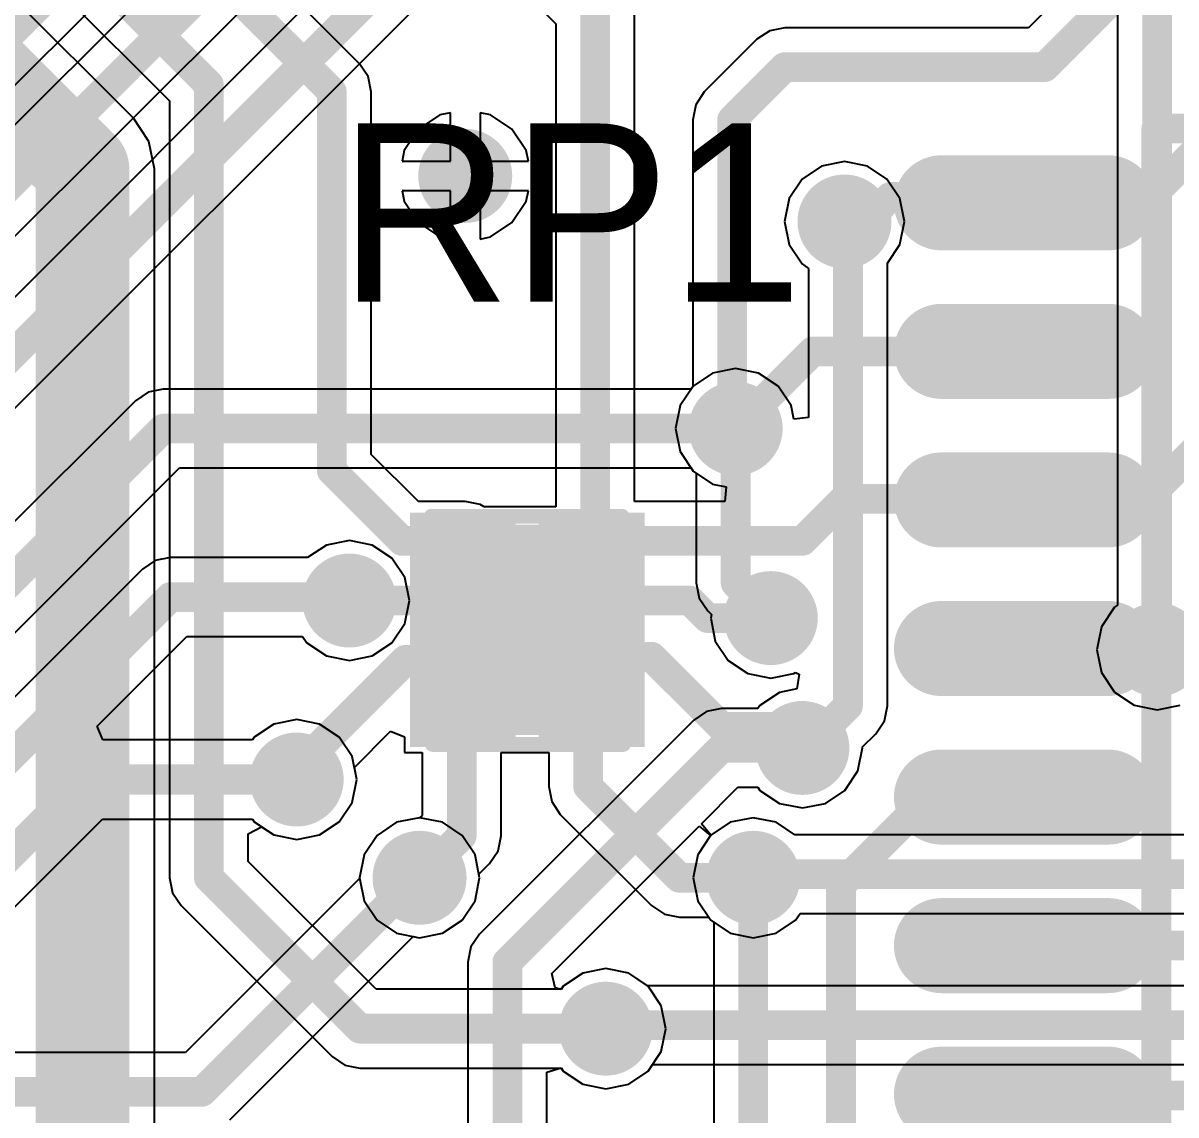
# Model space of a CAD drawing. Extents: x 60 to 151, y 116 to 276.
# Drawn here: x 75.97 to 85.82, y 162.19 to 171.52 of the extents above; entities that cross this region are included whole.
import ezdxf

# ---------------------------------------------------------------- set-up
doc = ezdxf.new("R2010")
doc.units = 0
doc.header["$MEASUREMENT"] = 0
doc.layers.get('0').update_dxf_attribs({"linetype": 'CONTINUOUS'})
for name, color, linetype in [('BOTTOMLAYER', 5, 'CONTINUOUS'), ('BOTTOMSOLDER', 6, 'CONTINUOUS'), ('MULTILAYER', 9, 'CONTINUOUS'), ('TOPLAYER', 1, 'CONTINUOUS'), ('TOPOVERLAY', 2, 'CONTINUOUS'), ('TOPPASTE', 8, 'CONTINUOUS'), ('TOPSOLDER', 216, 'CONTINUOUS'), ('VIAHOLELAYER', 16, 'CONTINUOUS')]:
    doc.layers.add(name, color=color, linetype=linetype)

# ---------------------------------------------------------------- blocks, each defined once
blk = doc.blocks.new('____16_8')
at = {"layer": 'TOPLAYER', "const_width": 0.6096}
for points in [[(0.7112, 0), (-0.7112, 0)], [(0.7112, -1.27), (-0.7112, -1.27)], [(0.7112, -2.54), (-0.7112, -2.54)], [(0.7112, -3.81), (-0.7112, -3.81)], [(0.7112, -5.08), (-0.7112, -5.08)], [(0.7112, -6.35), (-0.7112, -6.35)], [(0.7112, -7.62), (-0.7112, -7.62)]]:
    blk.add_lwpolyline(points, dxfattribs=at)
at = {"layer": 'TOPLAYER', "const_width": 0.3048}
for points in [[(-0.8636, 0, 1), (-0.5588, 0, 1)], [(0.5588, 0, 1), (0.8636, 0, 1)], [(-0.8636, -1.27, 1), (-0.5588, -1.27, 1)], [(0.5588, -1.27, 1), (0.8636, -1.27, 1)], [(-0.8636, -2.54, 1), (-0.5588, -2.54, 1)], [(0.5588, -2.54, 1), (0.8636, -2.54, 1)], [(-0.8636, -3.81, 1), (-0.5588, -3.81, 1)], [(0.5588, -3.81, 1), (0.8636, -3.81, 1)], [(-0.8636, -5.08, 1), (-0.5588, -5.08, 1)], [(0.5588, -5.08, 1), (0.8636, -5.08, 1)], [(-0.8636, -6.35, 1), (-0.5588, -6.35, 1)], [(0.5588, -6.35, 1), (0.8636, -6.35, 1)], [(-0.8636, -7.62, 1), (-0.5588, -7.62, 1)], [(0.5588, -7.62, 1), (0.8636, -7.62, 1)]]:
    blk.add_lwpolyline(points, format="xyb", close=True, dxfattribs=at)
at = {"layer": 'TOPOVERLAY', "const_width": 0.254}
for points in [[(1.124, 0.635), (2.394, 0.635)], [(1.124, -9.525), (1.124, 0.635)]]:
    blk.add_lwpolyline(points, dxfattribs=at)
at = {"layer": 'TOPOVERLAY', "const_width": 0.127}
blk.add_lwpolyline([(1.0605, 0.635, 1), (1.1875, 0.635, 1)], format="xyb", close=True, dxfattribs=at)
blk.add_lwpolyline([(1.0605, 0.635, 1), (1.1875, 0.635, 1)], format="xyb", close=True, dxfattribs=at)
at = {"layer": 'TOPPASTE', "const_width": 0.6096}
for points in [[(0.7112, 0), (-0.7112, 0)], [(0.7112, -1.27), (-0.7112, -1.27)], [(0.7112, -2.54), (-0.7112, -2.54)], [(0.7112, -3.81), (-0.7112, -3.81)], [(0.7112, -5.08), (-0.7112, -5.08)], [(0.7112, -6.35), (-0.7112, -6.35)], [(0.7112, -7.62), (-0.7112, -7.62)]]:
    blk.add_lwpolyline(points, dxfattribs=at)
at = {"layer": 'TOPPASTE', "const_width": 0.3048}
for points in [[(-0.8636, 0, 1), (-0.5588, 0, 1)], [(0.5588, 0, 1), (0.8636, 0, 1)], [(-0.8636, -1.27, 1), (-0.5588, -1.27, 1)], [(0.5588, -1.27, 1), (0.8636, -1.27, 1)], [(-0.8636, -2.54, 1), (-0.5588, -2.54, 1)], [(0.5588, -2.54, 1), (0.8636, -2.54, 1)], [(-0.8636, -3.81, 1), (-0.5588, -3.81, 1)], [(0.5588, -3.81, 1), (0.8636, -3.81, 1)], [(-0.8636, -5.08, 1), (-0.5588, -5.08, 1)], [(0.5588, -5.08, 1), (0.8636, -5.08, 1)], [(-0.8636, -6.35, 1), (-0.5588, -6.35, 1)], [(0.5588, -6.35, 1), (0.8636, -6.35, 1)], [(-0.8636, -7.62, 1), (-0.5588, -7.62, 1)], [(0.5588, -7.62, 1), (0.8636, -7.62, 1)]]:
    blk.add_lwpolyline(points, format="xyb", close=True, dxfattribs=at)
at = {"layer": 'TOPSOLDER', "const_width": 0.8128}
for points in [[(0.7112, 0), (-0.7112, 0)], [(0.7112, -1.27), (-0.7112, -1.27)], [(0.7112, -2.54), (-0.7112, -2.54)], [(0.7112, -3.81), (-0.7112, -3.81)], [(0.7112, -5.08), (-0.7112, -5.08)], [(0.7112, -6.35), (-0.7112, -6.35)], [(0.7112, -7.62), (-0.7112, -7.62)]]:
    blk.add_lwpolyline(points, dxfattribs=at)
at = {"layer": 'TOPSOLDER', "const_width": 0.4064}
for points in [[(-0.9144, 0, 1), (-0.508, 0, 1)], [(0.508, 0, 1), (0.9144, 0, 1)], [(-0.9144, -1.27, 1), (-0.508, -1.27, 1)], [(0.508, -1.27, 1), (0.9144, -1.27, 1)], [(-0.9144, -2.54, 1), (-0.508, -2.54, 1)], [(0.508, -2.54, 1), (0.9144, -2.54, 1)], [(-0.9144, -3.81, 1), (-0.508, -3.81, 1)], [(0.508, -3.81, 1), (0.9144, -3.81, 1)], [(-0.9144, -5.08, 1), (-0.508, -5.08, 1)], [(0.508, -5.08, 1), (0.9144, -5.08, 1)], [(-0.9144, -6.35, 1), (-0.508, -6.35, 1)], [(0.508, -6.35, 1), (0.9144, -6.35, 1)], [(-0.9144, -7.62, 1), (-0.508, -7.62, 1)], [(0.508, -7.62, 1), (0.9144, -7.62, 1)]]:
    blk.add_lwpolyline(points, format="xyb", close=True, dxfattribs=at)
blk = doc.blocks.new('RR0402_4R8__99')
at = {"layer": 'TOPLAYER'}
for points in [[(-0.35, -0.15), (0.35, -0.15), (-0.35, 0.15), (0.35, 0.15)], [(0.75, -0.15), (1.45, -0.15), (0.75, 0.15), (1.45, 0.15)], [(-0.35, -0.65), (0.35, -0.65), (-0.35, -0.35), (0.35, -0.35)], [(0.75, -0.65), (1.45, -0.65), (0.75, -0.35), (1.45, -0.35)], [(-0.35, -1.15), (0.35, -1.15), (-0.35, -0.85), (0.35, -0.85)], [(0.75, -1.15), (1.45, -1.15), (0.75, -0.85), (1.45, -0.85)], [(-0.35, -1.65), (0.35, -1.65), (-0.35, -1.35), (0.35, -1.35)], [(0.75, -1.65), (1.45, -1.65), (0.75, -1.35), (1.45, -1.35)]]:
    blk.add_solid(points, dxfattribs=at)
at = {"layer": 'TOPOVERLAY', "const_width": 0.127}
for points in [[(1.36, 0.23), (-0.27, 0.23)], [(1.37, -1.72), (-0.26, -1.72)]]:
    blk.add_lwpolyline(points, dxfattribs=at)
at = {"layer": 'TOPOVERLAY', "const_width": 0.0635}
for points in [[(-0.3017, 0.23, 1), (-0.2382, 0.23, 1)], [(1.3283, 0.23, 1), (1.3918, 0.23, 1)], [(-0.2917, -1.72, 1), (-0.2282, -1.72, 1)], [(1.3382, -1.72, 1), (1.4017, -1.72, 1)]]:
    blk.add_lwpolyline(points, format="xyb", close=True, dxfattribs=at)
at = {"layer": 'TOPOVERLAY'}
blk.add_solid([(0.41, -1.65), (0.6899, -1.65), (0.41, 0.15), (0.6899, 0.15)], dxfattribs=at)
at = {"layer": 'TOPPASTE'}
for points in [[(-0.35, -0.15), (0.35, -0.15), (-0.35, 0.15), (0.35, 0.15)], [(0.75, -0.15), (1.45, -0.15), (0.75, 0.15), (1.45, 0.15)], [(-0.35, -0.65), (0.35, -0.65), (-0.35, -0.35), (0.35, -0.35)], [(0.75, -0.65), (1.45, -0.65), (0.75, -0.35), (1.45, -0.35)], [(-0.35, -1.15), (0.35, -1.15), (-0.35, -0.85), (0.35, -0.85)], [(0.75, -1.15), (1.45, -1.15), (0.75, -0.85), (1.45, -0.85)], [(-0.35, -1.65), (0.35, -1.65), (-0.35, -1.35), (0.35, -1.35)], [(0.75, -1.65), (1.45, -1.65), (0.75, -1.35), (1.45, -1.35)]]:
    blk.add_solid(points, dxfattribs=at)
at = {"layer": 'TOPSOLDER'}
for points in [[(-0.4516, -0.2516), (0.4516, -0.2516), (-0.4516, 0.2516), (0.4516, 0.2516)], [(0.6484, -0.2516), (1.5516, -0.2516), (0.6484, 0.2516), (1.5516, 0.2516)], [(-0.4516, -0.7516), (0.4516, -0.7516), (-0.4516, -0.2484), (0.4516, -0.2484)], [(0.6484, -0.7516), (1.5516, -0.7516), (0.6484, -0.2484), (1.5516, -0.2484)], [(-0.4516, -1.2516), (0.4516, -1.2516), (-0.4516, -0.7484), (0.4516, -0.7484)], [(0.6484, -1.2516), (1.5516, -1.2516), (0.6484, -0.7484), (1.5516, -0.7484)], [(-0.4516, -1.7516), (0.4516, -1.7516), (-0.4516, -1.2484), (0.4516, -1.2484)], [(0.6484, -1.7516), (1.5516, -1.7516), (0.6484, -1.2484), (1.5516, -1.2484)]]:
    blk.add_solid(points, dxfattribs=at)

msp = doc.modelspace()

# ---------------------------------------------------------------- linework, layer by layer
at = {"layer": 'BOTTOMLAYER'}
for p, q in [((85.3253, 182.7365), (85.3253, 166.5462)), ((79.6301, 174.3802), (75.0128, 169.7629)), ((75.4889, 169.2868), (80.0862, 173.884)), ((80.5365, 173.8167), (73.9929, 167.2731)), ((75.1001, 170.1879), (78.4901, 173.5779)), ((74.2895, 166.6174), (81.1301, 173.4579)), ((82.7957, 170.3), (82.6292, 170.1888)), ((82.992, 170.3391), (82.7957, 170.3)), ((83.1883, 170.3), (82.992, 170.3391)), ((83.3548, 170.1888), (83.1883, 170.3)), ((82.6292, 170.1888), (82.518, 170.0223)), ((83.466, 170.0223), (83.3548, 170.1888)), ((82.518, 170.0223), (82.4789, 169.826)), ((83.5051, 169.826), (83.466, 170.0223)), ((82.4789, 169.826), (82.518, 169.6297)), ((83.466, 169.6297), (83.5051, 169.826)), ((82.518, 169.6297), (82.6292, 169.4632)), ((83.3587, 169.469), (83.466, 169.6297)), ((82.6292, 169.4632), (82.6853, 169.4257)), ((82.6853, 169.4257), (82.6853, 168.1495)), ((83.3587, 165.686), (83.3587, 169.469)), ((81.8657, 168.53), (81.6992, 168.4188)), ((82.062, 168.5691), (81.8657, 168.53)), ((82.2583, 168.53), (82.062, 168.5691)), ((82.4248, 168.4188), (82.2583, 168.53)), ((81.6992, 168.4188), (81.6818, 168.3927)), ((82.536, 168.2523), (82.4248, 168.4188)), ((77.0432, 168.367), (76.9339, 168.2941)), ((77.172, 168.3927), (77.0432, 168.367)), ((81.6818, 168.3927), (77.172, 168.3927)), ((76.9339, 168.2941), (73.9725, 165.3327)), ((82.5589, 168.137), (82.536, 168.2523)), ((82.6853, 168.1495), (82.5589, 168.137)), ((74.3501, 164.7579), (77.3115, 167.7193)), ((77.3115, 167.7193), (81.6818, 167.7193)), ((81.6818, 167.7193), (81.6992, 167.6932)), ((81.6992, 167.6932), (81.7253, 167.6758)), ((81.7253, 167.6758), (81.7253, 166.736)), ((78.5657, 167.06), (78.405, 166.9527)), ((78.762, 167.0991), (78.5657, 167.06)), ((78.9583, 167.06), (78.762, 167.0991)), ((79.1248, 166.9488), (78.9583, 167.06)), ((77.2332, 166.9527), (77.1044, 166.927)), ((78.405, 166.9527), (77.2332, 166.9527)), ((79.236, 166.7823), (79.1248, 166.9488)), ((76.9951, 166.8541), (74.6038, 164.4627)), ((77.1044, 166.927), (76.9951, 166.8541)), ((79.2751, 166.586), (79.236, 166.7823)), ((81.7253, 166.736), (81.751, 166.6072)), ((79.236, 166.3897), (79.2751, 166.586)), ((81.751, 166.6072), (81.8239, 166.4979)), ((81.8239, 166.4979), (81.8239, 166.4979)), ((81.8239, 166.4979), (81.8239, 166.4979)), ((81.8239, 166.4979), (81.8239, 166.4979)), ((81.8239, 166.4979), (81.8239, 166.4979)), ((81.8239, 166.4979), (81.8551, 166.4668)), ((81.8551, 166.4668), (81.8489, 166.436)), ((85.2992, 166.5288), (85.188, 166.3623)), ((85.3253, 166.5462), (85.2992, 166.5288)), ((79.1248, 166.2232), (79.236, 166.3897)), ((81.8489, 166.436), (81.888, 166.2397)), ((85.188, 166.3623), (85.1489, 166.166)), ((76.6064, 165.5131), (77.3727, 166.2793)), ((77.3727, 166.2793), (78.3617, 166.2793)), ((78.3617, 166.2793), (78.3992, 166.2232)), ((78.3992, 166.2232), (78.5657, 166.112)), ((78.9583, 166.112), (79.1248, 166.2232)), ((81.888, 166.2397), (81.9992, 166.0732)), ((85.1489, 166.166), (85.188, 165.9697)), ((78.5657, 166.112), (78.762, 166.0729)), ((78.762, 166.0729), (78.9583, 166.112)), ((81.9992, 166.0732), (82.1657, 165.962)), ((82.1657, 165.962), (82.362, 165.9229)), ((82.362, 165.9229), (82.5583, 165.962)), ((82.5583, 165.962), (82.5733, 165.972)), ((82.5733, 165.972), (82.6043, 165.9555)), ((85.188, 165.9697), (85.2992, 165.8032)), ((82.6043, 165.9555), (82.5857, 165.8298)), ((82.4357, 165.8), (82.2692, 165.6888)), ((82.5857, 165.8298), (82.4357, 165.8)), ((85.2992, 165.8032), (85.4657, 165.692)), ((81.942, 165.6627), (81.8132, 165.637)), ((82.2518, 165.6627), (81.942, 165.6627)), ((82.2692, 165.6888), (82.2518, 165.6627)), ((83.333, 165.5572), (83.3587, 165.686)), ((85.4657, 165.692), (85.662, 165.6529)), ((85.662, 165.6529), (85.8583, 165.692)), ((78.312, 165.5691), (78.1157, 165.53)), ((78.5083, 165.53), (78.312, 165.5691)), ((81.7039, 165.5641), (79.8739, 163.7341)), ((81.8132, 165.637), (81.7039, 165.5641)), ((76.655, 165.3957), (76.6064, 165.5131)), ((78.1157, 165.53), (77.9492, 165.4188)), ((78.6748, 165.4188), (78.5083, 165.53)), ((83.2601, 165.4479), (83.333, 165.5572)), ((77.9338, 165.3957), (76.655, 165.3957)), ((77.9492, 165.4188), (77.9338, 165.3957)), ((78.786, 165.2523), (78.6748, 165.4188)), ((83.1439, 165.3318), (83.2601, 165.4479)), ((83.106, 165.1297), (83.1451, 165.326)), ((83.1451, 165.326), (83.1439, 165.3318)), ((78.8251, 165.056), (78.786, 165.2523)), ((82.9948, 164.9632), (83.106, 165.1297)), ((78.786, 164.8597), (78.8251, 165.056)), ((81.77, 164.6778), (82.0815, 164.9893)), ((82.0815, 164.9893), (82.2518, 164.9893)), ((82.2518, 164.9893), (82.2692, 164.9632)), ((82.2692, 164.9632), (82.4357, 164.852)), ((82.8283, 164.852), (82.9948, 164.9632)), ((78.6748, 164.6932), (78.786, 164.8597)), ((82.4357, 164.852), (82.632, 164.8129)), ((82.632, 164.8129), (82.8283, 164.852)), ((75.5196, 163.5832), (76.6527, 164.7163)), ((76.6527, 164.7163), (77.9338, 164.7163)), ((77.9338, 164.7163), (77.9492, 164.6932)), ((77.9492, 164.6932), (78.1157, 164.582)), ((78.5083, 164.582), (78.6748, 164.6932)), ((79.1657, 164.69), (78.9992, 164.5788)), ((79.362, 164.7291), (79.1657, 164.69)), ((79.5583, 164.69), (79.362, 164.7291)), ((79.7248, 164.5788), (79.5583, 164.69)), ((81.8505, 164.5797), (81.77, 164.6778)), ((82.0157, 164.69), (81.8505, 164.5797)), ((82.212, 164.7291), (82.0157, 164.69)), ((82.4083, 164.69), (82.212, 164.7291)), ((82.569, 164.5827), (82.4083, 164.69)), ((78.1157, 164.582), (78.312, 164.5429)), ((78.312, 164.5429), (78.5083, 164.582)), ((78.9992, 164.5788), (78.888, 164.4123)), ((79.836, 164.4123), (79.7248, 164.5788)), ((80.4905, 163.3983), (81.7502, 164.658)), ((81.8483, 164.5775), (81.738, 164.4123)), ((81.7502, 164.658), (81.8483, 164.5775)), ((81.8505, 164.5797), (81.8505, 164.5797)), ((81.8505, 164.5797), (81.8505, 164.5797)), ((86.6785, 164.5827), (82.569, 164.5827)), ((78.888, 164.4123), (78.8489, 164.216)), ((79.8751, 164.216), (79.836, 164.4123)), ((81.738, 164.4123), (81.6989, 164.216)), ((78.8501, 164.2102), (77.3625, 162.7227)), ((78.8489, 164.216), (78.8501, 164.2102)), ((79.836, 164.0197), (79.8751, 164.216)), ((81.6989, 164.216), (81.738, 164.0197)), ((79.7248, 163.8532), (79.836, 164.0197)), ((81.738, 164.0197), (81.8492, 163.8532)), ((82.5748, 163.8532), (82.6123, 163.9093)), ((82.6123, 163.9093), (87.972, 163.9093)), ((79.5583, 163.742), (79.7248, 163.8532)), ((81.8492, 163.8532), (82.0157, 163.742)), ((82.4083, 163.742), (82.5748, 163.8532)), ((77.7401, 162.1479), (79.3062, 163.714)), ((79.3062, 163.714), (79.362, 163.7029)), ((79.362, 163.7029), (79.5583, 163.742)), ((79.8739, 163.7341), (79.801, 163.6248)), ((82.0157, 163.742), (82.212, 163.7029)), ((82.212, 163.7029), (82.4083, 163.742)), ((79.801, 163.6248), (79.7753, 163.496)), ((79.7753, 163.496), (79.7753, 162.0155)), ((80.5213, 163.2752), (80.4905, 163.3983)), ((80.7557, 163.4), (80.5892, 163.2888)), ((80.952, 163.4391), (80.7557, 163.4)), ((81.1483, 163.4), (80.952, 163.4391)), ((81.309, 163.2927), (81.1483, 163.4)), ((80.5702, 163.2603), (80.5213, 163.2752)), ((80.5892, 163.2888), (80.5702, 163.2603)), ((88.0425, 163.2927), (81.309, 163.2927)), ((77.3625, 162.7227), (73.632, 162.7227)), ((81.3148, 162.5632), (81.3523, 162.6193)), ((81.3523, 162.6193), (88.182, 162.6193)), ((80.4487, 162.5548), (80.5702, 162.5917)), ((80.4487, 161.876), (80.4487, 162.5548)), ((80.5702, 162.5917), (80.5892, 162.5632)), ((80.5892, 162.5632), (80.7557, 162.452)), ((81.1483, 162.452), (81.3148, 162.5632)), ((80.7557, 162.452), (80.952, 162.4129)), ((80.952, 162.4129), (81.1483, 162.452))]:
    msp.add_line(p, q, dxfattribs=at)
for points, const_width in [([(85.662, 166.166), (85.662, 182.876)], 0.254), ([(74.982, 169.256), (80.142, 174.416)], 0.254), ([(74.862, 170.426), (78.252, 173.816)], 0.254), ([(73.992, 166.796), (80.892, 173.696)], 0.254), ([(82.992, 169.826), (83.022, 169.796)], 0.254), ([(83.022, 165.686), (83.022, 169.796)], 0.254), ([(74.112, 164.996), (77.172, 168.056)], 0.254), ([(77.172, 168.056), (82.062, 168.056)], 0.254), ([(82.062, 166.736), (82.062, 168.056)], 0.254), ([(82.062, 166.736), (82.362, 166.436)], 0.254), ([(74.7432, 164.126), (77.2332, 166.616)], 0.254), ([(77.2332, 166.616), (78.762, 166.616)], 0.254), ([(82.662, 165.326), (83.022, 165.686)], 0.254), ([(80.112, 163.496), (81.942, 165.326)], 0.254), ([(81.942, 165.326), (82.662, 165.326)], 0.254), ([(75.012, 163.556), (76.512, 165.056)], 0.26), ([(76.512, 165.056), (78.312, 165.056)], 0.26), ([(77.502, 162.386), (79.332, 164.216)], 0.254), ([(79.332, 164.216), (79.362, 164.216)], 0.254), ([(82.212, 164.216), (82.242, 164.246)], 0.254), ([(82.242, 164.246), (87.972, 164.246)], 0.254), ([(80.112, 161.876), (80.112, 163.496)], 0.254), ([(80.952, 162.956), (88.182, 162.956)], 0.254), ([(80.952, 162.926), (80.9521, 162.926)], 0.254), ([(73.632, 162.386), (77.502, 162.386)], 0.254)]:
    msp.add_lwpolyline(points, dxfattribs=dict(at, const_width=const_width))
for points, const_width in [([(79.602, 170.216, 1), (79.902, 170.216, 1)], 0.3), ([(82.842, 169.826, 1), (83.142, 169.826, 1)], 0.3), ([(82.9285, 169.826, 1), (83.0555, 169.826, 1)], 0.127), ([(82.9585, 169.796, 1), (83.0855, 169.796, 1)], 0.127), ([(82.9585, 169.796, 1), (83.0855, 169.796, 1)], 0.127), ([(81.912, 168.056, 1), (82.212, 168.056, 1)], 0.3), ([(77.1085, 168.056, 1), (77.2355, 168.056, 1)], 0.127), ([(77.1085, 168.056, 1), (77.2355, 168.056, 1)], 0.127), ([(81.9985, 168.056, 1), (82.1255, 168.056, 1)], 0.127), ([(81.9985, 168.056, 1), (82.1255, 168.056, 1)], 0.127), ([(78.612, 166.586, 1), (78.912, 166.586, 1)], 0.3), ([(81.9985, 166.736, 1), (82.1255, 166.736, 1)], 0.127), ([(81.9985, 166.736, 1), (82.1255, 166.736, 1)], 0.127), ([(77.1697, 166.616, 1), (77.2967, 166.616, 1)], 0.127), ([(77.1697, 166.616, 1), (77.2967, 166.616, 1)], 0.127), ([(78.6985, 166.616, 1), (78.8255, 166.616, 1)], 0.127), ([(82.212, 166.436, 1), (82.512, 166.436, 1)], 0.3), ([(82.2985, 166.436, 1), (82.4255, 166.436, 1)], 0.127), ([(85.512, 166.166, 1), (85.812, 166.166, 1)], 0.3), ([(85.5985, 166.166, 1), (85.7255, 166.166, 1)], 0.127), ([(82.9585, 165.686, 1), (83.0855, 165.686, 1)], 0.127), ([(82.9585, 165.686, 1), (83.0855, 165.686, 1)], 0.127), ([(82.482, 165.326, 1), (82.782, 165.326, 1)], 0.3), ([(81.8785, 165.326, 1), (82.0055, 165.326, 1)], 0.127), ([(81.8785, 165.326, 1), (82.0055, 165.326, 1)], 0.127), ([(82.5985, 165.326, 1), (82.7255, 165.326, 1)], 0.127), ([(82.5985, 165.326, 1), (82.7255, 165.326, 1)], 0.127), ([(78.162, 165.056, 1), (78.462, 165.056, 1)], 0.3), ([(76.447, 165.056, 1), (76.577, 165.056, 1)], 0.13), ([(76.447, 165.056, 1), (76.577, 165.056, 1)], 0.13), ([(78.247, 165.056, 1), (78.377, 165.056, 1)], 0.13), ([(79.212, 164.216, 1), (79.512, 164.216, 1)], 0.3), ([(82.062, 164.216, 1), (82.362, 164.216, 1)], 0.3), ([(79.2685, 164.216, 1), (79.3955, 164.216, 1)], 0.127), ([(79.2685, 164.216, 1), (79.3955, 164.216, 1)], 0.127), ([(79.2985, 164.216, 1), (79.4255, 164.216, 1)], 0.127), ([(82.1485, 164.216, 1), (82.2755, 164.216, 1)], 0.127), ([(82.1785, 164.246, 1), (82.3055, 164.246, 1)], 0.127), ([(82.1785, 164.246, 1), (82.3055, 164.246, 1)], 0.127), ([(80.0485, 163.496, 1), (80.1755, 163.496, 1)], 0.127), ([(80.0485, 163.496, 1), (80.1755, 163.496, 1)], 0.127), ([(80.802, 162.926, 1), (81.102, 162.926, 1)], 0.3), ([(80.8885, 162.956, 1), (81.0155, 162.956, 1)], 0.127), ([(80.8885, 162.926, 1), (81.0155, 162.926, 1)], 0.127), ([(80.8886, 162.926, 1), (81.0156, 162.926, 1)], 0.127), ([(77.4385, 162.386, 1), (77.5655, 162.386, 1)], 0.127), ([(77.4385, 162.386, 1), (77.5655, 162.386, 1)], 0.127)]:
    msp.add_lwpolyline(points, format="xyb", close=True, dxfattribs=dict(at, const_width=const_width))
at = {"layer": 'BOTTOMSOLDER', "const_width": 0.4016}
for points in [[(79.5512, 170.216, 1), (79.9528, 170.216, 1)], [(82.7912, 169.826, 1), (83.1928, 169.826, 1)], [(81.8612, 168.056, 1), (82.2628, 168.056, 1)], [(78.5612, 166.586, 1), (78.9628, 166.586, 1)], [(82.1612, 166.436, 1), (82.5628, 166.436, 1)], [(85.4612, 166.166, 1), (85.8628, 166.166, 1)], [(82.4312, 165.326, 1), (82.8328, 165.326, 1)], [(78.1112, 165.056, 1), (78.5128, 165.056, 1)], [(79.1612, 164.216, 1), (79.5628, 164.216, 1)], [(82.0112, 164.216, 1), (82.4128, 164.216, 1)], [(80.7512, 162.926, 1), (81.1528, 162.926, 1)]]:
    msp.add_lwpolyline(points, format="xyb", close=True, dxfattribs=at)
at = {"layer": 'MULTILAYER', "const_width": 0.3}
for points in [[(79.602, 170.216, 1), (79.902, 170.216, 1)], [(82.842, 169.826, 1), (83.142, 169.826, 1)], [(81.912, 168.056, 1), (82.212, 168.056, 1)], [(78.612, 166.586, 1), (78.912, 166.586, 1)], [(82.212, 166.436, 1), (82.512, 166.436, 1)], [(85.512, 166.166, 1), (85.812, 166.166, 1)], [(82.482, 165.326, 1), (82.782, 165.326, 1)], [(78.162, 165.056, 1), (78.462, 165.056, 1)], [(79.212, 164.216, 1), (79.512, 164.216, 1)], [(82.062, 164.216, 1), (82.362, 164.216, 1)], [(80.802, 162.926, 1), (81.102, 162.926, 1)]]:
    msp.add_lwpolyline(points, format="xyb", close=True, dxfattribs=at)
at = {"layer": 'TOPLAYER'}
for p, q in [((76.2739, 175.7679), (80.5253, 171.5165)), ((78.8501, 171.1741), (77.0287, 172.9955)), ((75.5239, 172.5579), (77.2253, 170.8565)), ((85.3481, 172.2683), (84.5625, 171.4827)), ((76.9169, 170.7109), (75.387, 172.2408)), ((81.1987, 167.4327), (81.1987, 171.656)), ((80.5253, 171.5165), (80.5253, 167.386)), ((82.482, 171.4827), (82.3532, 171.457)), ((84.5625, 171.4827), (82.482, 171.4827)), ((82.2439, 171.3841), (81.7939, 170.9341)), ((82.3532, 171.457), (82.2439, 171.3841)), ((78.923, 171.0648), (78.8501, 171.1741)), ((78.9487, 170.936), (78.923, 171.0648)), ((78.9487, 167.8355), (78.9487, 170.936)), ((81.7939, 170.9341), (81.721, 170.8248)), ((77.2253, 170.8565), (77.2253, 164.216)), ((81.721, 170.8248), (81.6953, 170.696)), ((77.0502, 170.5114), (76.9169, 170.7109)), ((79.5358, 170.7379), (79.3526, 170.6154)), ((79.625, 170.7556), (79.5358, 170.7379)), ((79.625, 170.343), (79.625, 170.7556)), ((79.9682, 170.7379), (79.879, 170.7556)), ((79.879, 170.7556), (79.879, 170.343)), ((80.1514, 170.6154), (79.9682, 170.7379)), ((81.6953, 170.696), (81.6953, 168.413)), ((79.3526, 170.6154), (79.2301, 170.4322)), ((80.2739, 170.4322), (80.1514, 170.6154)), ((77.097, 170.276), (77.0502, 170.5114)), ((79.2301, 170.4322), (79.2124, 170.343)), ((80.2916, 170.343), (80.2739, 170.4322)), ((79.2124, 170.343), (79.625, 170.343)), ((79.879, 170.343), (80.2916, 170.343)), ((77.097, 162.0892), (77.097, 170.276)), ((79.625, 170.089), (79.2124, 170.089)), ((79.2124, 170.089), (79.2301, 169.9998)), ((79.2301, 169.9998), (79.3526, 169.8166)), ((79.625, 169.6764), (79.625, 170.089)), ((80.2916, 170.089), (79.879, 170.089)), ((79.879, 170.089), (79.879, 169.6764)), ((80.1514, 169.8166), (80.2739, 169.9998)), ((80.2739, 169.9998), (80.2916, 170.089)), ((79.3526, 169.8166), (79.5358, 169.6941)), ((79.9682, 169.6941), (80.1514, 169.8166)), ((79.5358, 169.6941), (79.625, 169.6764)), ((79.879, 169.6764), (79.9682, 169.6941)), ((81.6953, 168.413), (81.588, 168.2523)), ((81.588, 168.2523), (81.5489, 168.056)), ((81.5489, 168.056), (81.588, 167.8597)), ((79.3515, 167.4327), (78.9487, 167.8355)), ((81.588, 167.8597), (81.6992, 167.6932)), ((81.6992, 167.6932), (81.8657, 167.582)), ((81.8657, 167.582), (81.981, 167.5591)), ((81.981, 167.5591), (81.9685, 167.4327)), ((79.752, 167.4327), (79.3515, 167.4327)), ((79.8808, 167.407), (79.752, 167.4327)), ((79.9123, 167.386), (79.8808, 167.407)), ((80.232, 167.386), (79.9123, 167.386)), ((80.332, 167.386), (80.232, 167.386)), ((80.232, 167.386), (80.232, 167.386)), ((80.5253, 167.386), (80.332, 167.386)), ((80.332, 167.386), (80.332, 167.386)), ((80.332, 167.386), (80.332, 167.386)), ((80.332, 167.386), (80.332, 167.386)), ((81.9685, 167.4327), (81.1987, 167.4327)), ((78.8047, 165.1583), (79.1147, 165.4682)), ((79.1147, 165.4682), (79.232, 165.4196)), ((79.232, 165.4196), (79.232, 165.286)), ((79.232, 165.286), (79.3853, 165.286)), ((79.3853, 165.286), (79.3853, 164.7482)), ((80.0587, 164.576), (80.0587, 165.286)), ((80.0587, 165.286), (80.232, 165.286)), ((80.232, 165.286), (80.232, 165.286)), ((80.232, 165.286), (80.232, 165.286)), ((80.232, 165.286), (80.232, 165.286)), ((80.232, 165.286), (80.332, 165.286)), ((80.332, 165.286), (80.332, 165.286)), ((80.332, 165.286), (80.4653, 165.286)), ((80.4653, 165.286), (80.4653, 164.996)), ((78.8251, 165.056), (78.8047, 165.1583)), ((78.786, 164.8597), (78.8251, 165.056)), ((80.4653, 164.996), (80.491, 164.8672)), ((78.6748, 164.6932), (78.786, 164.8597)), ((80.491, 164.8672), (80.5639, 164.7579)), ((78.5083, 164.582), (78.6748, 164.6932)), ((79.1657, 164.69), (78.9992, 164.5788)), ((79.362, 164.7291), (79.1657, 164.69)), ((79.3853, 164.7482), (79.362, 164.7291)), ((80.5639, 164.7579), (81.3439, 163.9779)), ((77.8987, 164.5923), (78.0107, 164.6521)), ((77.8987, 164.3555), (77.8987, 164.5923)), ((78.0107, 164.6521), (78.1157, 164.582)), ((78.1157, 164.582), (78.312, 164.5429)), ((78.312, 164.5429), (78.5083, 164.582)), ((78.9992, 164.5788), (78.888, 164.4123)), ((80.033, 164.4472), (80.0587, 164.576)), ((78.888, 164.4123), (78.8489, 164.216)), ((79.9601, 164.3379), (80.033, 164.4472)), ((78.9915, 163.2627), (77.8987, 164.3555)), ((79.8689, 164.2468), (79.9601, 164.3379)), ((77.2253, 164.216), (77.251, 164.0872)), ((78.8489, 164.216), (78.888, 164.0197)), ((79.836, 164.0197), (79.8751, 164.216)), ((79.8751, 164.216), (79.8689, 164.2468)), ((77.251, 164.0872), (77.3239, 163.9779)), ((78.888, 164.0197), (78.9992, 163.8532)), ((79.7248, 163.8532), (79.836, 164.0197)), ((77.3239, 163.9779), (78.6139, 162.6879)), ((81.3439, 163.9779), (81.4532, 163.905)), ((81.4532, 163.905), (81.582, 163.8793)), ((78.9992, 163.8532), (79.1657, 163.742)), ((79.5583, 163.742), (79.7248, 163.8532)), ((81.582, 163.8793), (81.8318, 163.8793)), ((81.8318, 163.8793), (81.8492, 163.8532)), ((81.8492, 163.8532), (81.8753, 163.8358)), ((81.8753, 163.8358), (81.8753, 158.3855)), ((79.1657, 163.742), (79.362, 163.7029)), ((79.362, 163.7029), (79.5583, 163.742)), ((80.7557, 163.4), (80.5892, 163.2888)), ((80.952, 163.4391), (80.7557, 163.4)), ((81.1483, 163.4), (80.952, 163.4391)), ((81.3148, 163.2888), (81.1483, 163.4)), ((80.5718, 163.2627), (78.9915, 163.2627)), ((80.5892, 163.2888), (80.5718, 163.2627)), ((81.426, 163.1223), (81.3148, 163.2888)), ((81.4651, 162.926), (81.426, 163.1223)), ((81.426, 162.7297), (81.4651, 162.926)), ((81.3148, 162.5632), (81.426, 162.7297)), ((78.6139, 162.6879), (78.6139, 162.6879)), ((78.6139, 162.6879), (78.6139, 162.6879)), ((78.6139, 162.6879), (78.6139, 162.6879)), ((78.6139, 162.6879), (78.6139, 162.6879)), ((78.6139, 162.6879), (78.6139, 162.6879)), ((78.6139, 162.6879), (78.6139, 162.6879)), ((78.6139, 162.6879), (78.6139, 162.6879)), ((78.6139, 162.6879), (78.7232, 162.615)), ((78.7232, 162.615), (78.852, 162.5893)), ((78.852, 162.5893), (80.5718, 162.5893)), ((80.5718, 162.5893), (80.5892, 162.5632)), ((80.5892, 162.5632), (80.7557, 162.452)), ((81.1483, 162.452), (81.3148, 162.5632)), ((80.7557, 162.452), (80.952, 162.4129)), ((80.952, 162.4129), (81.1483, 162.452))]:
    msp.add_line(p, q, dxfattribs=at)
for points, const_width in [([(76.692, 172.856), (78.612, 170.936)], 0.254), ([(75.762, 172.796), (77.562, 170.996)], 0.254), ([(74.772, 171.986), (76.482, 170.276)], 0.8), ([(84.702, 171.146), (85.6848, 172.1288)], 0.254), ([(80.862, 167.096), (80.862, 171.656)], 0.254), ([(82.032, 170.696), (82.482, 171.146)], 0.254), ([(82.482, 171.146), (84.702, 171.146)], 0.254), ([(77.562, 164.216), (77.562, 170.996)], 0.254), ([(78.612, 167.696), (78.612, 170.936)], 0.254), ([(82.032, 168.086), (82.032, 170.696)], 0.254), ([(85.542, 169.976), (86.142, 170.576)], 0.254), ([(76.482, 161.456), (76.482, 170.276)], 0.8), ([(83.172, 169.826), (83.382, 170.036)], 0.254), ([(83.382, 170.036), (84.552, 170.036)], 0.254), ([(84.492, 169.976), (85.542, 169.976)], 0.254), ([(82.992, 169.826), (83.172, 169.826)], 0.254), ([(82.062, 168.056), (82.722, 168.716)], 0.254), ([(82.722, 168.716), (84.552, 168.716)], 0.254), ([(85.602, 167.486), (86.832, 168.716)], 0.254), ([(78.612, 167.696), (79.212, 167.096)], 0.254), ([(82.632, 167.096), (82.992, 167.456)], 0.254), ([(82.992, 167.456), (84.492, 167.456)], 0.254), ([(84.522, 167.486), (85.602, 167.486)], 0.254), ([(79.212, 167.096), (79.752, 167.096)], 0.254), ([(80.832, 167.096), (82.632, 167.096)], 0.254), ([(78.762, 166.586), (79.722, 166.586)], 0.254), ([(80.832, 166.586), (81.672, 166.586)], 0.254), ([(81.672, 166.586), (81.822, 166.436)], 0.254), ([(81.822, 166.436), (82.362, 166.436)], 0.254), ([(84.522, 166.196), (85.632, 166.196)], 0.254), ([(85.632, 166.196), (85.662, 166.166)], 0.254), ([(78.312, 165.146), (79.242, 166.076)], 0.26), ([(79.242, 166.076), (79.752, 166.076)], 0.26), ([(80.832, 166.106), (81.342, 166.106)], 0.254), ([(81.342, 166.106), (81.942, 165.506)], 0.254), ([(79.722, 164.576), (79.722, 165.596)], 0.254), ([(80.802, 164.996), (80.802, 165.596)], 0.254), ([(81.942, 165.506), (82.452, 165.506)], 0.254), ([(82.452, 165.506), (82.632, 165.326)], 0.254), ([(78.312, 165.056), (78.312, 165.146)], 0.26), ([(80.802, 164.996), (81.582, 164.216)], 0.254), ([(82.962, 164.156), (83.742, 164.936)], 0.254), ([(83.742, 164.936), (84.552, 164.936)], 0.254), ([(79.362, 164.216), (79.722, 164.576)], 0.254), ([(77.562, 164.216), (78.852, 162.926)], 0.254), ([(81.582, 164.216), (82.212, 164.216)], 0.254), ([(82.212, 158.246), (82.212, 164.216)], 0.254), ([(82.962, 159.656), (82.962, 164.156)], 0.254), ([(84.532, 163.636), (86.302, 163.636)], 0.254), ([(78.852, 162.926), (80.952, 162.926)], 0.254), ([(84.532, 162.366), (84.582, 162.366)], 0.254), ([(84.582, 162.356), (86.622, 162.356)], 0.254)]:
    msp.add_lwpolyline(points, dxfattribs=dict(at, const_width=const_width))
for points, const_width in [([(82.4185, 171.146, 1), (82.5455, 171.146, 1)], 0.127), ([(82.4185, 171.146, 1), (82.5455, 171.146, 1)], 0.127), ([(84.6385, 171.146, 1), (84.7655, 171.146, 1)], 0.127), ([(84.6385, 171.146, 1), (84.7655, 171.146, 1)], 0.127), ([(77.4985, 170.996, 1), (77.6255, 170.996, 1)], 0.127), ([(77.4985, 170.996, 1), (77.6255, 170.996, 1)], 0.127), ([(78.5485, 170.936, 1), (78.6755, 170.936, 1)], 0.127), ([(78.5485, 170.936, 1), (78.6755, 170.936, 1)], 0.127), ([(81.9685, 170.696, 1), (82.0955, 170.696, 1)], 0.127), ([(81.9685, 170.696, 1), (82.0955, 170.696, 1)], 0.127), ([(76.282, 170.276, 1), (76.682, 170.276, 1)], 0.4), ([(76.282, 170.276, 1), (76.682, 170.276, 1)], 0.4), ([(79.602, 170.216, 1), (79.902, 170.216, 1)], 0.3), ([(82.842, 169.826, 1), (83.142, 169.826, 1)], 0.3), ([(83.3185, 170.036, 1), (83.4455, 170.036, 1)], 0.127), ([(83.3185, 170.036, 1), (83.4455, 170.036, 1)], 0.127), ([(84.4285, 169.976, 1), (84.5555, 169.976, 1)], 0.127), ([(84.4885, 170.036, 1), (84.6155, 170.036, 1)], 0.127), ([(85.4785, 169.976, 1), (85.6055, 169.976, 1)], 0.127), ([(85.4785, 169.976, 1), (85.6055, 169.976, 1)], 0.127), ([(82.9285, 169.826, 1), (83.0555, 169.826, 1)], 0.127), ([(83.1085, 169.826, 1), (83.2355, 169.826, 1)], 0.127), ([(83.1085, 169.826, 1), (83.2355, 169.826, 1)], 0.127), ([(82.6585, 168.716, 1), (82.7855, 168.716, 1)], 0.127), ([(82.6585, 168.716, 1), (82.7855, 168.716, 1)], 0.127), ([(84.4885, 168.716, 1), (84.6155, 168.716, 1)], 0.127), ([(81.912, 168.056, 1), (82.212, 168.056, 1)], 0.3), ([(81.9685, 168.086, 1), (82.0955, 168.086, 1)], 0.127), ([(81.9985, 168.056, 1), (82.1255, 168.056, 1)], 0.127), ([(78.5485, 167.696, 1), (78.6755, 167.696, 1)], 0.127), ([(78.5485, 167.696, 1), (78.6755, 167.696, 1)], 0.127), ([(82.9285, 167.456, 1), (83.0555, 167.456, 1)], 0.127), ([(82.9285, 167.456, 1), (83.0555, 167.456, 1)], 0.127), ([(84.4285, 167.456, 1), (84.5555, 167.456, 1)], 0.127), ([(84.4585, 167.486, 1), (84.5855, 167.486, 1)], 0.127), ([(85.5385, 167.486, 1), (85.6655, 167.486, 1)], 0.127), ([(85.5385, 167.486, 1), (85.6655, 167.486, 1)], 0.127), ([(79.1485, 167.096, 1), (79.2755, 167.096, 1)], 0.127), ([(79.1485, 167.096, 1), (79.2755, 167.096, 1)], 0.127), ([(79.6885, 167.096, 1), (79.8155, 167.096, 1)], 0.127), ([(80.7685, 167.096, 1), (80.8955, 167.096, 1)], 0.127), ([(80.7985, 167.096, 1), (80.9255, 167.096, 1)], 0.127), ([(82.5685, 167.096, 1), (82.6955, 167.096, 1)], 0.127), ([(82.5685, 167.096, 1), (82.6955, 167.096, 1)], 0.127), ([(78.612, 166.586, 1), (78.912, 166.586, 1)], 0.3), ([(78.6985, 166.586, 1), (78.8255, 166.586, 1)], 0.127), ([(79.6585, 166.586, 1), (79.7855, 166.586, 1)], 0.127), ([(80.7685, 166.586, 1), (80.8955, 166.586, 1)], 0.127), ([(81.6085, 166.586, 1), (81.7355, 166.586, 1)], 0.127), ([(81.6085, 166.586, 1), (81.7355, 166.586, 1)], 0.127), ([(82.212, 166.436, 1), (82.512, 166.436, 1)], 0.3), ([(81.7585, 166.436, 1), (81.8855, 166.436, 1)], 0.127), ([(81.7585, 166.436, 1), (81.8855, 166.436, 1)], 0.127), ([(82.2985, 166.436, 1), (82.4255, 166.436, 1)], 0.127), ([(85.512, 166.166, 1), (85.812, 166.166, 1)], 0.3), ([(84.4585, 166.196, 1), (84.5855, 166.196, 1)], 0.127), ([(85.5685, 166.196, 1), (85.6955, 166.196, 1)], 0.127), ([(85.5685, 166.196, 1), (85.6955, 166.196, 1)], 0.127), ([(85.5985, 166.166, 1), (85.7255, 166.166, 1)], 0.127), ([(79.177, 166.076, 1), (79.307, 166.076, 1)], 0.13), ([(79.177, 166.076, 1), (79.307, 166.076, 1)], 0.13), ([(79.687, 166.076, 1), (79.817, 166.076, 1)], 0.13), ([(80.7685, 166.106, 1), (80.8955, 166.106, 1)], 0.127), ([(81.2785, 166.106, 1), (81.4055, 166.106, 1)], 0.127), ([(81.2785, 166.106, 1), (81.4055, 166.106, 1)], 0.127), ([(79.6585, 165.596, 1), (79.7855, 165.596, 1)], 0.127), ([(80.7385, 165.596, 1), (80.8655, 165.596, 1)], 0.127), ([(81.8785, 165.506, 1), (82.0055, 165.506, 1)], 0.127), ([(81.8785, 165.506, 1), (82.0055, 165.506, 1)], 0.127), ([(82.3885, 165.506, 1), (82.5155, 165.506, 1)], 0.127), ([(82.3885, 165.506, 1), (82.5155, 165.506, 1)], 0.127), ([(82.482, 165.326, 1), (82.782, 165.326, 1)], 0.3), ([(82.5685, 165.326, 1), (82.6955, 165.326, 1)], 0.127), ([(78.162, 165.056, 1), (78.462, 165.056, 1)], 0.3), ([(78.247, 165.146, 1), (78.377, 165.146, 1)], 0.13), ([(78.247, 165.146, 1), (78.377, 165.146, 1)], 0.13), ([(78.247, 165.056, 1), (78.377, 165.056, 1)], 0.13), ([(80.7385, 164.996, 1), (80.8655, 164.996, 1)], 0.127), ([(80.7385, 164.996, 1), (80.8655, 164.996, 1)], 0.127), ([(83.6785, 164.936, 1), (83.8055, 164.936, 1)], 0.127), ([(83.6785, 164.936, 1), (83.8055, 164.936, 1)], 0.127), ([(84.4885, 164.936, 1), (84.6155, 164.936, 1)], 0.127), ([(79.6585, 164.576, 1), (79.7855, 164.576, 1)], 0.127), ([(79.6585, 164.576, 1), (79.7855, 164.576, 1)], 0.127), ([(79.212, 164.216, 1), (79.512, 164.216, 1)], 0.3), ([(82.062, 164.216, 1), (82.362, 164.216, 1)], 0.3), ([(77.4985, 164.216, 1), (77.6255, 164.216, 1)], 0.127), ([(77.4985, 164.216, 1), (77.6255, 164.216, 1)], 0.127), ([(79.2985, 164.216, 1), (79.4255, 164.216, 1)], 0.127), ([(81.5185, 164.216, 1), (81.6455, 164.216, 1)], 0.127), ([(81.5185, 164.216, 1), (81.6455, 164.216, 1)], 0.127), ([(82.1485, 164.216, 1), (82.2755, 164.216, 1)], 0.127), ([(82.1485, 164.216, 1), (82.2755, 164.216, 1)], 0.127), ([(82.8985, 164.156, 1), (83.0255, 164.156, 1)], 0.127), ([(82.8985, 164.156, 1), (83.0255, 164.156, 1)], 0.127), ([(84.4685, 163.636, 1), (84.5955, 163.636, 1)], 0.127), ([(80.802, 162.926, 1), (81.102, 162.926, 1)], 0.3), ([(78.7885, 162.926, 1), (78.9155, 162.926, 1)], 0.127), ([(78.7885, 162.926, 1), (78.9155, 162.926, 1)], 0.127), ([(80.8885, 162.926, 1), (81.0155, 162.926, 1)], 0.127), ([(84.4685, 162.366, 1), (84.5955, 162.366, 1)], 0.127), ([(84.5185, 162.366, 1), (84.6455, 162.366, 1)], 0.127), ([(84.5185, 162.356, 1), (84.6455, 162.356, 1)], 0.127)]:
    msp.add_lwpolyline(points, format="xyb", close=True, dxfattribs=dict(at, const_width=const_width))
at = {"layer": 'TOPSOLDER', "const_width": 0.4016}
for points in [[(79.5512, 170.216, 1), (79.9528, 170.216, 1)], [(82.7912, 169.826, 1), (83.1928, 169.826, 1)], [(81.8612, 168.056, 1), (82.2628, 168.056, 1)], [(78.5612, 166.586, 1), (78.9628, 166.586, 1)], [(82.1612, 166.436, 1), (82.5628, 166.436, 1)], [(85.4612, 166.166, 1), (85.8628, 166.166, 1)], [(82.4312, 165.326, 1), (82.8328, 165.326, 1)], [(78.1112, 165.056, 1), (78.5128, 165.056, 1)], [(79.1612, 164.216, 1), (79.5628, 164.216, 1)], [(82.0112, 164.216, 1), (82.4128, 164.216, 1)], [(80.7512, 162.926, 1), (81.1528, 162.926, 1)]]:
    msp.add_lwpolyline(points, format="xyb", close=True, dxfattribs=at)
at = {"layer": 'VIAHOLELAYER', "const_width": 0.15}
for points in [[(79.677, 170.216, 1), (79.827, 170.216, 1)], [(82.917, 169.826, 1), (83.067, 169.826, 1)], [(81.987, 168.056, 1), (82.137, 168.056, 1)], [(78.687, 166.586, 1), (78.837, 166.586, 1)], [(82.287, 166.436, 1), (82.437, 166.436, 1)], [(85.587, 166.166, 1), (85.737, 166.166, 1)], [(82.557, 165.326, 1), (82.707, 165.326, 1)], [(78.237, 165.056, 1), (78.387, 165.056, 1)], [(79.287, 164.216, 1), (79.437, 164.216, 1)], [(82.137, 164.216, 1), (82.287, 164.216, 1)], [(80.877, 162.926, 1), (81.027, 162.926, 1)]]:
    msp.add_lwpolyline(points, format="xyb", close=True, dxfattribs=at)

# ---------------------------------------------------------------- block references
msp.add_blockref('____16_8', (84.532, 169.986))
at = {"rotation": 180}
msp.add_blockref('RR0402_4R8__99', (80.832, 165.586), dxfattribs=at)

# ---------------------------------------------------------------- texts
at = {"layer": 'TOPOVERLAY'}
msp.add_text('RP1', height=1.524, dxfattribs=at).set_placement((78.67, 169.1402))

doc.saveas('drawing.dxf')
